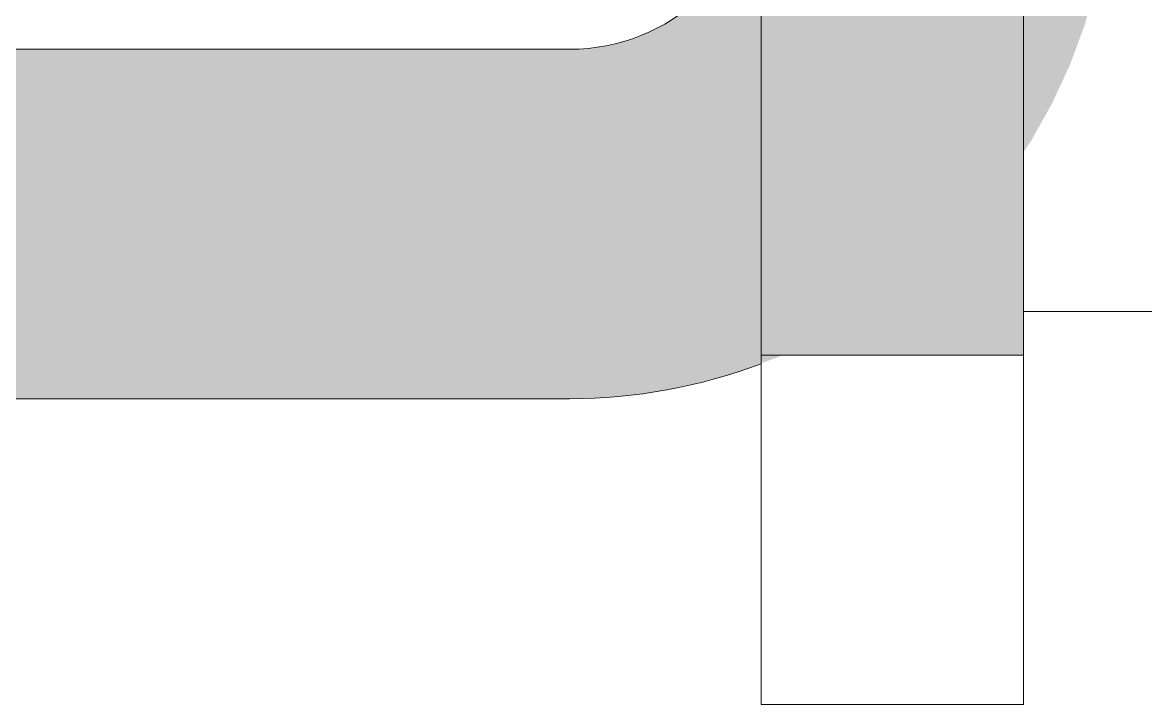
# Model space of a CAD drawing. Header units: millimetres. Extents: x 27500 to 33280, y -10980 to 420.
# Drawn here: x 28981.27 to 28987.7, y -6158.5 to -6154.6 of the extents above; entities that cross this region are included whole.
import ezdxf

# ---------------------------------------------------------------- set-up
doc = ezdxf.new("R2010")
doc.units = ezdxf.units.MM
doc.layers.add('CQEN_DETAIL', color=7, linetype='Continuous', lineweight=5, true_color=0x464d50)
doc.layers.add('CQEN_HARDWARE', color=7, linetype='Continuous', lineweight=5, true_color=0x848c8f)
doc.layers.add('LAYOUT_PARAMETERS', color=7, linetype='Continuous', plot=False)
doc.styles.add('LAYOUT_CONTACTOR_ARIAL', font='arial.ttf')
doc.styles.get("Standard").update_dxf_attribs({"font": 'arial.ttf'})

# ---------------------------------------------------------------- blocks, each defined once
blk = doc.blocks.new('SX_DYN_PLASTRON_KIT_G001')
at = {"layer": 'CQEN_DETAIL'}
for points in [[(-7.25, 91.5), (-7.25, 56.5), (-5.75, 56.5), (-5.75, 91.5)], [(-5.75, 61.5), (-5.75, 56.5), (-7.25, 56.5), (-7.25, 61.5)]]:
    blk.add_hatch(color=256, dxfattribs=at).paths.add_polyline_path(points)
at = {"layer": 'CQEN_HARDWARE'}
for points in [[(-8.3467, 56.25), (-8.3467, 58.25), (-8.2604, 58.2534), (-8.1746, 58.2635), (-8.0899, 58.2804), (-8.0068, 58.3038), (-7.9258, 58.3337), (-7.8473, 58.3699), (-7.772, 58.4121), (-7.7001, 58.4601), (-7.6323, 58.5136), (-7.5689, 58.5722), (-7.5103, 58.6356), (-7.4568, 58.7034), (-7.4088, 58.7753), (-7.3666, 58.8506), (-7.3304, 58.929), (-7.3005, 59.0101), (-7.2771, 59.0932), (-7.2603, 59.1779), (-7.2501, 59.2637), (-7.2467, 59.35), (-5.2467, 59.35), (-5.2563, 59.1068), (-5.2849, 58.8651), (-5.3324, 58.6263), (-5.3984, 58.392), (-5.4827, 58.1637), (-5.5846, 57.9426), (-5.7035, 57.7303), (-5.8388, 57.5279), (-5.9894, 57.3367), (-6.1547, 57.158), (-6.3334, 56.9927), (-6.5246, 56.842), (-6.727, 56.7068), (-6.9393, 56.5879), (-7.1604, 56.486), (-7.3888, 56.4017), (-7.623, 56.3357), (-7.8618, 56.2882), (-8.1035, 56.2596)], [(-7.2467, 59.35), (-7.2501, 59.2637), (-7.2603, 59.1779), (-7.2771, 59.0932), (-7.3005, 59.0101), (-7.3304, 58.929), (-7.3666, 58.8506), (-7.4088, 58.7753), (-7.4568, 58.7034), (-7.5103, 58.6356), (-7.5689, 58.5722), (-7.6323, 58.5136), (-7.7001, 58.4601), (-7.772, 58.4121), (-7.8473, 58.3699), (-7.9258, 58.3337), (-8.0068, 58.3038), (-8.0899, 58.2804), (-8.1746, 58.2635), (-8.2604, 58.2534), (-8.3467, 58.25), (-8.3467, 56.25), (-8.1035, 56.2596), (-7.8618, 56.2882), (-7.623, 56.3357), (-7.3888, 56.4017), (-7.1604, 56.486), (-6.9393, 56.5879), (-6.727, 56.7068), (-6.5246, 56.842), (-6.3334, 56.9927), (-6.1547, 57.158), (-5.9894, 57.3367), (-5.8388, 57.5279), (-5.7035, 57.7303), (-5.5846, 57.9426), (-5.4827, 58.1637), (-5.3984, 58.392), (-5.3324, 58.6263), (-5.2849, 58.8651), (-5.2563, 59.1068), (-5.2467, 59.35)], [(-8.3467, 56.25), (-14.9467, 56.25), (-14.9467, 58.25), (-8.3467, 58.25)], [(-8.3467, 58.25), (-14.9467, 58.25), (-14.9467, 56.25), (-8.3467, 56.25)]]:
    blk.add_hatch(color=256, dxfattribs=at).paths.add_polyline_path(points)
at = {"layer": 'CQEN_DETAIL'}
for p, q in [((-7.25, 91.5), (-7.25, 56.5)), ((-5.75, 91.5), (-5.75, 56.5)), ((-8.3467, 58.25), (-14.9467, 58.25)), ((-5.75, 56.75), (-3.8442, 56.75)), ((-7.25, 56.5), (-5.75, 56.5)), ((-8.3467, 56.25), (-14.9467, 56.25)), ((-5.75, 54.5), (-7.25, 54.5))]:
    blk.add_line(p, q, dxfattribs=at)
for points in [[(-7.25, 54.5), (-7.25, 54.5022), (-7.25, 54.5044), (-7.25, 54.5066), (-7.25, 54.5088), (-7.25, 54.511), (-7.25, 54.5145), (-7.25, 54.521), (-7.25, 54.5276), (-7.25, 54.5342), (-7.25, 54.5408), (-7.25, 54.5473), (-7.25, 54.5564), (-7.25, 54.5672), (-7.25, 54.5781), (-7.25, 54.5889), (-7.25, 54.5998), (-7.25, 54.6107), (-7.25, 54.6251), (-7.25, 54.6401), (-7.25, 54.6551), (-7.25, 54.6702), (-7.25, 54.6852), (-7.25, 54.7008), (-7.25, 54.7198), (-7.25, 54.7387), (-7.25, 54.7577), (-7.25, 54.7767), (-7.25, 54.7957), (-7.25, 54.8163), (-7.25, 54.839), (-7.25, 54.8617), (-7.25, 54.8844), (-7.25, 54.9071), (-7.25, 54.9298), (-7.25, 54.955), (-7.25, 54.9812), (-7.25, 55.0073), (-7.25, 55.0335), (-7.25, 55.0596), (-7.25, 55.0858), (-7.25, 55.1151), (-7.25, 55.1443), (-7.25, 55.1736), (-7.25, 55.2029), (-7.25, 55.2321), (-7.25, 55.2622), (-7.25, 55.2942), (-7.25, 55.3262), (-7.25, 55.3582), (-7.25, 55.3902), (-7.25, 55.4222), (-7.25, 55.4556), (-7.25, 55.4899), (-7.25, 55.5243), (-7.25, 55.5586), (-7.25, 55.593), (-7.25, 55.6273), (-7.25, 55.6633), (-7.25, 55.6996), (-7.25, 55.7358), (-7.25, 55.7721), (-7.25, 55.8084), (-7.25, 55.8448), (-7.25, 55.8825), (-7.25, 55.9203), (-7.25, 55.958), (-7.25, 55.9957), (-7.25, 56.0334), (-7.25, 56.0715), (-7.25, 56.1102), (-7.25, 56.1489), (-7.25, 56.1876), (-7.25, 56.2263), (-7.25, 56.265), (-7.25, 56.3041), (-7.25, 56.3432), (-7.25, 56.3824), (-7.25, 56.4216), (-7.25, 56.4608), (-7.25, 56.5)], [(-5.75, 56.5), (-5.75, 56.4608), (-5.75, 56.4216), (-5.75, 56.3824), (-5.75, 56.3432), (-5.75, 56.3041), (-5.75, 56.265), (-5.75, 56.2263), (-5.75, 56.1876), (-5.75, 56.1489), (-5.75, 56.1102), (-5.75, 56.0715), (-5.75, 56.0334), (-5.75, 55.9957), (-5.75, 55.958), (-5.75, 55.9203), (-5.75, 55.8825), (-5.75, 55.8448), (-5.75, 55.8084), (-5.75, 55.7721), (-5.75, 55.7358), (-5.75, 55.6996), (-5.75, 55.6633), (-5.75, 55.6273), (-5.75, 55.593), (-5.75, 55.5586), (-5.75, 55.5243), (-5.75, 55.4899), (-5.75, 55.4556), (-5.75, 55.4222), (-5.75, 55.3902), (-5.75, 55.3582), (-5.75, 55.3262), (-5.75, 55.2942), (-5.75, 55.2622), (-5.75, 55.2321), (-5.75, 55.2029), (-5.75, 55.1736), (-5.75, 55.1443), (-5.75, 55.1151), (-5.75, 55.0858), (-5.75, 55.0596), (-5.75, 55.0335), (-5.75, 55.0073), (-5.75, 54.9812), (-5.75, 54.955), (-5.75, 54.9298), (-5.75, 54.9071), (-5.75, 54.8844), (-5.75, 54.8617), (-5.75, 54.839), (-5.75, 54.8163), (-5.75, 54.7957), (-5.75, 54.7767), (-5.75, 54.7577), (-5.75, 54.7387), (-5.75, 54.7198), (-5.75, 54.7008), (-5.75, 54.6852), (-5.75, 54.6702), (-5.75, 54.6551), (-5.75, 54.6401), (-5.75, 54.6251), (-5.75, 54.6107), (-5.75, 54.5998), (-5.75, 54.5889), (-5.75, 54.5781), (-5.75, 54.5672), (-5.75, 54.5564), (-5.75, 54.5473), (-5.75, 54.5408), (-5.75, 54.5342), (-5.75, 54.5276), (-5.75, 54.521), (-5.75, 54.5145), (-5.75, 54.511), (-5.75, 54.5088), (-5.75, 54.5066), (-5.75, 54.5044), (-5.75, 54.5022), (-5.75, 54.5)]]:
    blk.add_lwpolyline(points, dxfattribs=at)
for radius, end in [(1.1, 355.56649), (3.1, 290.7185)]:
    blk.add_arc((-8.3467, 59.35), radius, 270, end, dxfattribs=at)
blk = doc.blocks.new('*U497')
blk.add_blockref('SX_DYN_PLASTRON_KIT_G001', (0, 0))
at = {"flags": 1}
for tag in ['WIDTH_MM', 'SOURCE_BLOCK', 'MODEL', 'HEIGHT_MM']:
    blk.add_attdef(tag, (0, 0), '', height=1, dxfattribs=at)
at = {"layer": 'LAYOUT_PARAMETERS', "style": 'LAYOUT_CONTACTOR_ARIAL', "flags": 1}
for tag in ['ARTICLE', 'APERTURE_HEIGHT_MM', 'APERTURE_WIDTH_MM', 'VIEW', 'SOURCE', 'CABINET_SECTION_WIDTH_MM', 'ROW_PITCH_MM', 'PLASTRON_WIDTH_MM', 'PLASTRON_HEIGHT_MM', 'ROWS', 'NOTE', 'MODULES_PER_ROW']:
    blk.add_attdef(tag, (0, 0), '', height=1.7, dxfattribs=at)

msp = doc.modelspace()

# ---------------------------------------------------------------- block references
msp.add_blockref('*U497', (28992.75, -6213))

doc.saveas('drawing.dxf')
